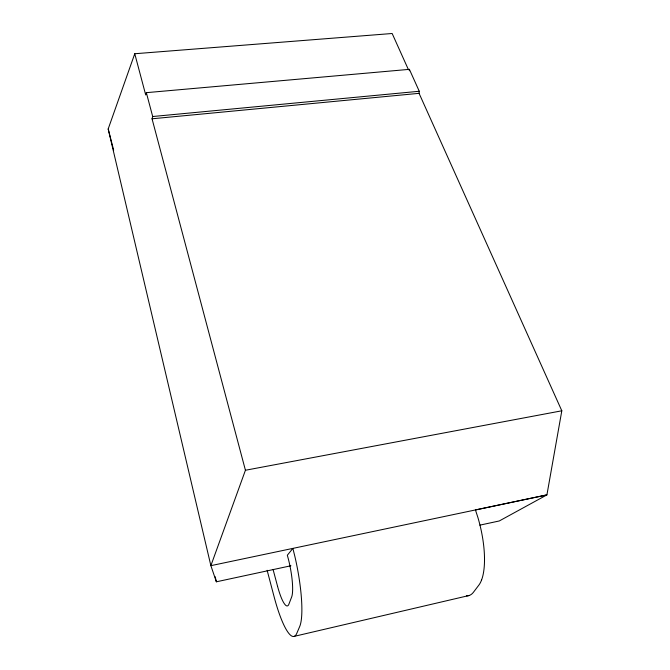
<?xml version="1.0" encoding="UTF-8"?>
<svg xmlns="http://www.w3.org/2000/svg" width="670" height="670" viewBox="0 0 670 670"><rect width="100%" height="100%" fill="white"/><g stroke="black" fill="none" stroke-linecap="round" stroke-linejoin="round"><path stroke-width="1" d="M409.278 70.744L409.387 69.345L146.336 92.661L145.708 94.947L134.762 53.742L392.159 33.5L408.373 69.546M479.854 525.146L499.259 520.975L546.921 494.887L561.812 410.794L419.068 93.339L419.261 91.262L409.387 69.345M290.922 565.765L216.368 581.803L210.874 565.664L245.429 470.256L152.04 118.791L152.693 116.521L146.336 92.661M481.512 580.145A59.228 20.887 76.5 0 0 481.638 532.549A59.153 20.862 76.5 0 0 477.886 517.433L475.449 509.962L546.921 494.887L210.874 565.664L108.188 128.958L134.762 53.742M294.222 636.358L469.034 595.521A58.374 20.242 76.5 0 0 473.506 592.171L478.841 585.144A59.136 20.854 76.5 0 0 481.512 580.128M245.429 470.256L561.812 410.794M152.693 116.521L419.261 91.262M152.04 118.791L419.068 93.339M273.05 569.391L277.581 586.384M267.137 570.304L274.055 596.576A61.213 12.278 78.8 0 0 290.897 635.478A61.146 12.269 78.8 0 0 294.942 635.972A61.045 12.244 78.8 0 0 296.785 633.343L299.666 626.592A61.874 12.638 78.9 0 0 301.023 621.676A61.975 12.655 78.9 0 0 294.859 556.376L292.882 548.412L287.329 555.229L287.79 556.904A30.996 6.323 78.9 0 1 292.639 588.21A31.214 6.365 78.9 0 1 292.262 594.541A30.904 6.306 78.9 0 1 291.634 597.045L288.912 604.131A30.485 6.114 78.8 0 1 288.351 605.203A30.72 6.156 78.8 0 1 287.313 605.923A30.795 6.172 78.8 0 1 286.065 605.563A30.586 6.131 78.8 0 1 277.581 586.392M108.188 128.958L113.657 150.206M215.179 576.719L216.368 581.803M469.034 595.521A58.483 20.276 76.5 0 1 466.462 595.814"/></g></svg>
